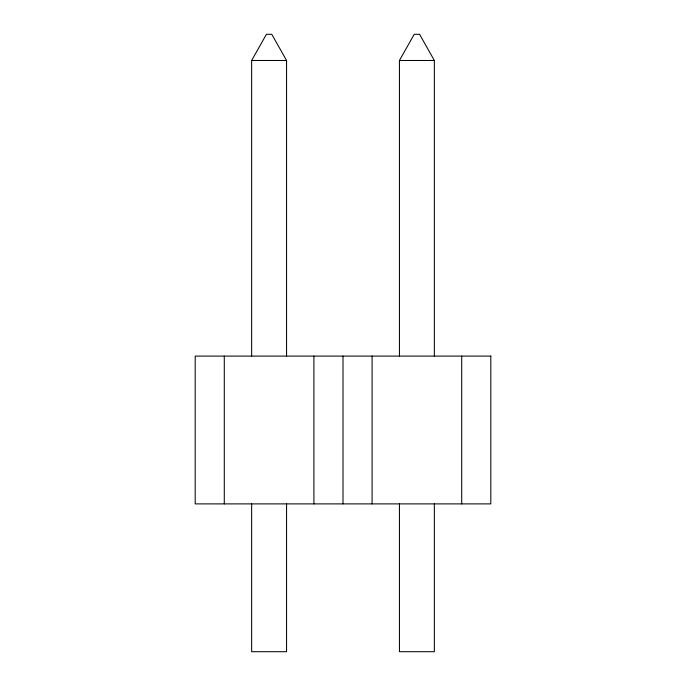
<?xml version="1.0" encoding="UTF-8"?>
<svg xmlns="http://www.w3.org/2000/svg" width="686" height="686" viewBox="0 0 686 686"><rect width="100%" height="100%" fill="white"/><g stroke="black" fill="none" stroke-linecap="round" stroke-linejoin="round"><path stroke-width="1.03" d="M251.642 356.094L251.642 60.488L266.425 34.3L271.776 34.3L286.559 60.488L286.559 356.094M399.441 356.094L399.441 60.488L414.224 34.3L419.575 34.3L434.358 60.488L434.358 356.094M251.642 60.488L286.559 60.488M399.441 60.488L434.358 60.488M461.712 356.094L461.712 503.893M434.358 503.893L434.358 651.7L399.441 651.7L399.441 503.893M372.095 356.094L372.095 503.893M343 356.094L343 503.893M313.905 356.094L313.905 503.893M286.559 503.893L286.559 651.7L251.642 651.7L251.642 503.893M224.288 356.094L224.288 503.893M490.807 356.094L195.193 356.094L195.193 503.893L490.807 503.893L490.807 356.094"/></g></svg>
